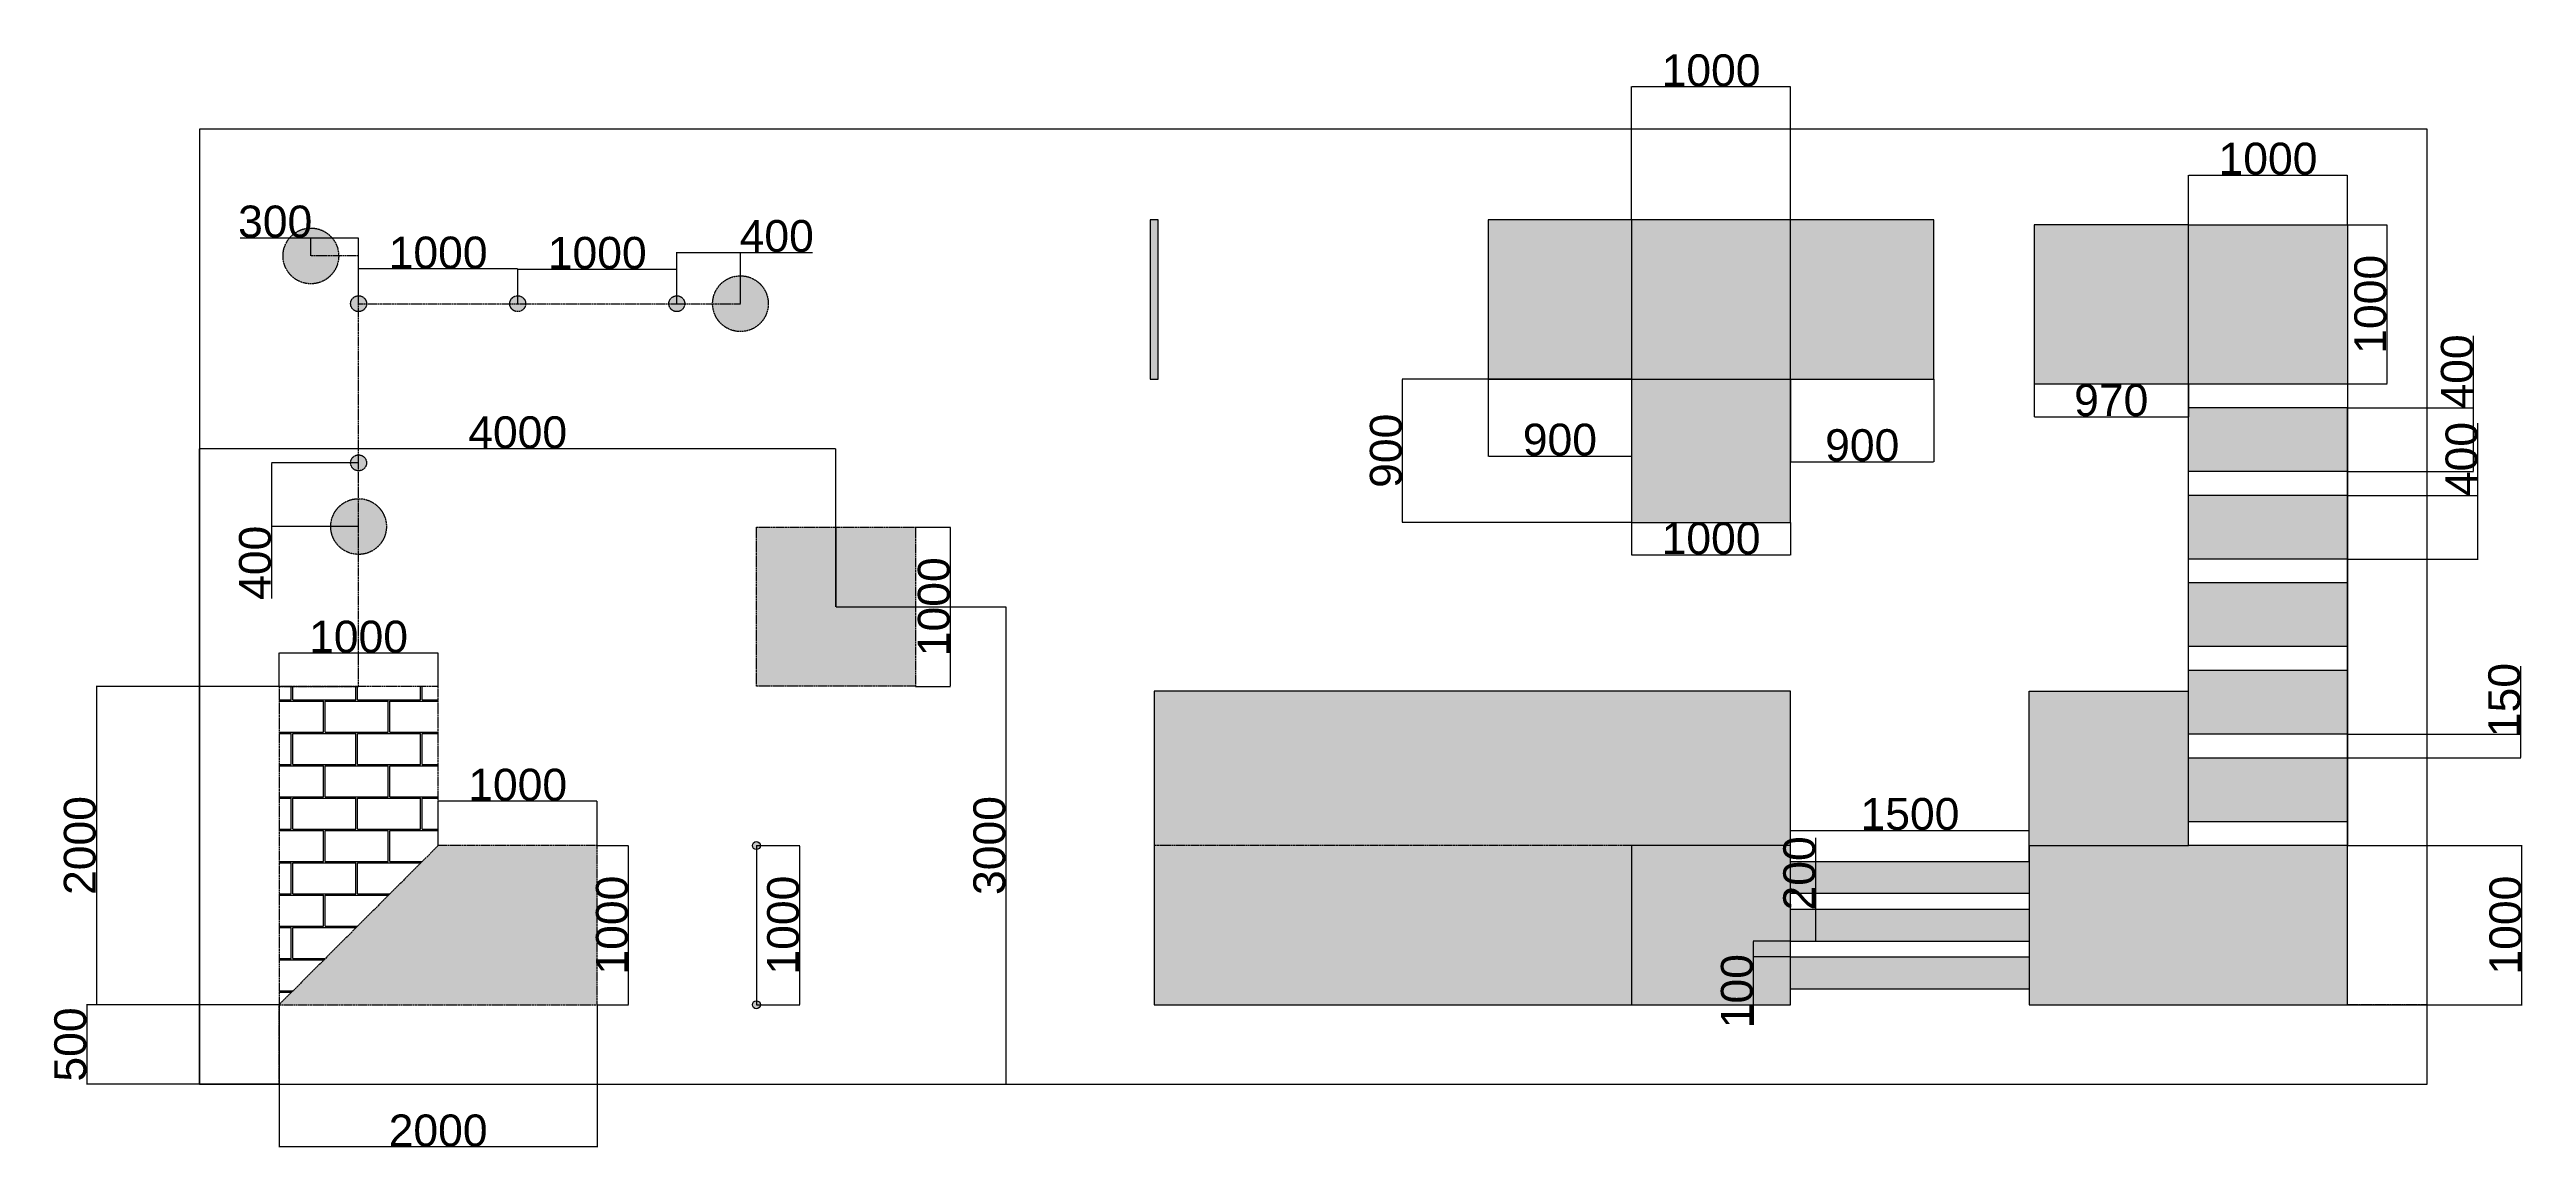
# Model space of a CAD drawing. Header units: millimetres. Extents: x -715 to 14851, y -187 to 6735.
import ezdxf

# ---------------------------------------------------------------- set-up
doc = ezdxf.new("R2010")
doc.units = ezdxf.units.MM
doc.linetypes.add('ACAD_ISO02W100', pattern=[15, 12, -3])
doc.styles.get("Standard").update_dxf_attribs({"font": 'arial.ttf', "height": 200})
doc.dimstyles.new('ISO-25', dxfattribs={"dimtxt": 2.5, "dimasz": 2.5, "dimexe": 1.25, "dimexo": 0.625, "dimtad": 1, "dimtxsty": 'Standard', "dimcen": 2.5, "dimadec": 0, "dimazin": 0, "dimtfac": 1, "dimtmove": 0, "dimatfit": 3, "dimfxl": 1, "dimarcsym": 0})

# ---------------------------------------------------------------- blocks, each defined once
blk = doc.blocks.new('*D4')
at = {"color": 0, "lineweight": -2, "transparency": 16777216}
for p, q in [((726, 735), (-482, 735)), ((-481, 732), (-481, 237)), ((726, 235), (-482, 235))]:
    blk.add_line(p, q, dxfattribs=at)
at = {"color": 0, "transparency": 16777216}
for points in [[(-482, 732), (-481, 732), (-481, 735)], [(-482, 237), (-481, 237), (-481, 235)]]:
    blk.add_solid(points, dxfattribs=at)
at = {"layer": 'Defpoints', "color": 0, "transparency": 16777216}
for p in [(727, 735), (-481, 235), (727, 235)]:
    blk.add_point(p, dxfattribs=at)
at = {"color": 0, "transparency": 16777216, "insert": (-584, 485), "char_height": 200, "attachment_point": 5, "rotation": 90}
blk.add_mtext('500', dxfattribs=at)
blk = doc.blocks.new('*D5')
at = {"color": 0, "lineweight": -2, "transparency": 16777216}
for p, q in [((726, 2735), (-422, 2735)), ((-421, 2732), (-421, 737)), ((726, 735), (-422, 735))]:
    blk.add_line(p, q, dxfattribs=at)
at = {"color": 0, "transparency": 16777216}
for points in [[(-422, 2732), (-421, 2732), (-421, 2735)], [(-422, 737), (-421, 737), (-421, 735)]]:
    blk.add_solid(points, dxfattribs=at)
at = {"layer": 'Defpoints', "color": 0, "transparency": 16777216}
for p in [(727, 2735), (-421, 735), (727, 735)]:
    blk.add_point(p, dxfattribs=at)
at = {"color": 0, "transparency": 16777216, "insert": (-524, 1735), "char_height": 200, "attachment_point": 5, "rotation": 90}
blk.add_mtext('2000', dxfattribs=at)
blk = doc.blocks.new('*D6')
at = {"color": 0, "lineweight": -2, "transparency": 16777216}
for p, q in [((727, 734), (727, -160)), ((2727, 734), (2727, -160)), ((2725, -158), (730, -158))]:
    blk.add_line(p, q, dxfattribs=at)
at = {"color": 0, "transparency": 16777216}
for points in [[(730, -158), (730, -159), (727, -158)], [(2725, -158), (2725, -159), (2727, -158)]]:
    blk.add_solid(points, dxfattribs=at)
at = {"layer": 'Defpoints', "color": 0, "transparency": 16777216}
for p in [(727, 735), (2727, 735), (727, -158)]:
    blk.add_point(p, dxfattribs=at)
at = {"color": 0, "transparency": 16777216, "insert": (1727, -56), "char_height": 200, "attachment_point": 5}
blk.add_mtext('2000', dxfattribs=at)
blk = doc.blocks.new('*D7')
at = {"color": 0, "lineweight": -2, "transparency": 16777216}
for p, q in [((1727, 1735), (1727, 2014)), ((2725, 2013), (1730, 2013)), ((2727, 1735), (2727, 2014))]:
    blk.add_line(p, q, dxfattribs=at)
at = {"color": 0, "transparency": 16777216}
for points in [[(1730, 2013), (1730, 2013), (1727, 2013)], [(2725, 2013), (2725, 2013), (2727, 2013)]]:
    blk.add_solid(points, dxfattribs=at)
at = {"layer": 'Defpoints', "color": 0, "transparency": 16777216}
for p in [(1727, 2013), (1727, 1735), (2727, 1735)]:
    blk.add_point(p, dxfattribs=at)
at = {"color": 0, "transparency": 16777216, "insert": (2227, 2116), "char_height": 200, "attachment_point": 5}
blk.add_mtext('1000', dxfattribs=at)
blk = doc.blocks.new('*D8')
at = {"color": 0, "lineweight": -2, "transparency": 16777216}
for p, q in [((727, 2735), (727, 2945)), ((1725, 2944), (730, 2944)), ((1727, 2735), (1727, 2945))]:
    blk.add_line(p, q, dxfattribs=at)
at = {"color": 0, "transparency": 16777216}
for points in [[(730, 2944), (730, 2943), (727, 2944)], [(1725, 2944), (1725, 2943), (1727, 2944)]]:
    blk.add_solid(points, dxfattribs=at)
at = {"layer": 'Defpoints', "color": 0, "transparency": 16777216}
for p in [(727, 2944), (727, 2735), (1727, 2735)]:
    blk.add_point(p, dxfattribs=at)
at = {"color": 0, "transparency": 16777216, "insert": (1227, 3046), "char_height": 200, "attachment_point": 5}
blk.add_mtext('1000', dxfattribs=at)
blk = doc.blocks.new('*D9')
at = {"color": 0, "lineweight": -2, "transparency": 16777216}
for p, q in [((2728, 1735), (2924, 1735)), ((2922, 1732), (2922, 737)), ((2728, 735), (2924, 735))]:
    blk.add_line(p, q, dxfattribs=at)
at = {"color": 0, "transparency": 16777216}
for points in [[(2922, 1732), (2923, 1732), (2922, 1735)], [(2922, 737), (2923, 737), (2922, 735)]]:
    blk.add_solid(points, dxfattribs=at)
at = {"layer": 'Defpoints', "color": 0, "transparency": 16777216}
for p in [(2727, 1735), (2727, 735), (2922, 735)]:
    blk.add_point(p, dxfattribs=at)
at = {"color": 0, "transparency": 16777216, "insert": (2820, 1235), "char_height": 200, "attachment_point": 5, "rotation": 90}
blk.add_mtext('1000', dxfattribs=at)
blk = doc.blocks.new('*D10')
at = {"color": 0, "lineweight": -2, "transparency": 16777216}
for p, q in [((3728, 1735), (4000, 1735)), ((3999, 1732), (3999, 737)), ((3728, 735), (4000, 735))]:
    blk.add_line(p, q, dxfattribs=at)
at = {"color": 0, "transparency": 16777216}
for points in [[(3998, 1732), (3999, 1732), (3999, 1735)], [(3998, 737), (3999, 737), (3999, 735)]]:
    blk.add_solid(points, dxfattribs=at)
at = {"layer": 'Defpoints', "color": 0, "transparency": 16777216}
for p in [(3727, 1735), (3727, 735), (3999, 735)]:
    blk.add_point(p, dxfattribs=at)
at = {"color": 0, "transparency": 16777216, "insert": (3896, 1235), "char_height": 200, "attachment_point": 5, "rotation": 90}
blk.add_mtext('1000', dxfattribs=at)
blk = doc.blocks.new('*D11')
at = {"color": 0, "lineweight": -2, "transparency": 16777216}
for p, q in [((1226, 4139), (679, 4139)), ((680, 4136), (680, 3741)), ((1226, 3739), (679, 3739)), ((680, 3739), (680, 3286))]:
    blk.add_line(p, q, dxfattribs=at)
at = {"color": 0, "transparency": 16777216}
for points in [[(680, 4136), (680, 4136), (680, 4139)], [(680, 3741), (680, 3741), (680, 3739)]]:
    blk.add_solid(points, dxfattribs=at)
at = {"layer": 'Defpoints', "color": 0, "transparency": 16777216}
for p in [(1227, 4139), (680, 3739), (1227, 3739)]:
    blk.add_point(p, dxfattribs=at)
at = {"color": 0, "transparency": 16777216, "insert": (577, 3511), "char_height": 200, "attachment_point": 5, "rotation": 90}
blk.add_mtext('400', dxfattribs=at)
blk = doc.blocks.new('*D12')
at = {"color": 0, "lineweight": -2, "transparency": 16777216}
for p, q in [((927, 5551), (482, 5551)), ((927, 5440), (927, 5552)), ((1225, 5551), (930, 5551)), ((1227, 5140), (1227, 5552))]:
    blk.add_line(p, q, dxfattribs=at)
at = {"color": 0, "transparency": 16777216}
for points in [[(930, 5552), (930, 5551), (927, 5551)], [(1225, 5552), (1225, 5551), (1227, 5551)]]:
    blk.add_solid(points, dxfattribs=at)
at = {"layer": 'Defpoints', "color": 0, "transparency": 16777216}
for p in [(927, 5551), (927, 5439), (1227, 5139)]:
    blk.add_point(p, dxfattribs=at)
at = {"color": 0, "transparency": 16777216, "insert": (703, 5654), "char_height": 200, "attachment_point": 5}
blk.add_mtext('300', dxfattribs=at)
blk = doc.blocks.new('*D13')
at = {"color": 0, "lineweight": -2, "transparency": 16777216}
for p, q in [((1227, 5140), (1227, 5358)), ((2225, 5357), (1230, 5357)), ((2227, 5140), (2227, 5358))]:
    blk.add_line(p, q, dxfattribs=at)
at = {"color": 0, "transparency": 16777216}
for points in [[(1230, 5357), (1230, 5356), (1227, 5357)], [(2225, 5357), (2225, 5356), (2227, 5357)]]:
    blk.add_solid(points, dxfattribs=at)
at = {"layer": 'Defpoints', "color": 0, "transparency": 16777216}
for p in [(1227, 5357), (1227, 5139), (2227, 5139)]:
    blk.add_point(p, dxfattribs=at)
at = {"color": 0, "transparency": 16777216, "insert": (1727, 5459), "char_height": 200, "attachment_point": 5}
blk.add_mtext('1000', dxfattribs=at)
blk = doc.blocks.new('*D14')
at = {"color": 0, "lineweight": -2, "transparency": 16777216}
for p, q in [((2227, 5140), (2227, 5356)), ((2230, 5355), (3225, 5355)), ((3227, 5140), (3227, 5356))]:
    blk.add_line(p, q, dxfattribs=at)
at = {"color": 0, "transparency": 16777216}
for points in [[(2230, 5355), (2230, 5354), (2227, 5355)], [(3225, 5355), (3225, 5354), (3227, 5355)]]:
    blk.add_solid(points, dxfattribs=at)
at = {"layer": 'Defpoints', "color": 0, "transparency": 16777216}
for p in [(3227, 5355), (2227, 5139), (3227, 5139)]:
    blk.add_point(p, dxfattribs=at)
at = {"color": 0, "transparency": 16777216, "insert": (2727, 5457), "char_height": 200, "attachment_point": 5}
blk.add_mtext('1000', dxfattribs=at)
blk = doc.blocks.new('*D15')
at = {"color": 0, "lineweight": -2, "transparency": 16777216}
for p, q in [((3227, 5140), (3227, 5462)), ((3230, 5461), (3625, 5461)), ((3627, 5140), (3627, 5462)), ((3627, 5461), (4080, 5461))]:
    blk.add_line(p, q, dxfattribs=at)
at = {"color": 0, "transparency": 16777216}
for points in [[(3230, 5461), (3230, 5460), (3227, 5461)], [(3625, 5461), (3625, 5460), (3627, 5461)]]:
    blk.add_solid(points, dxfattribs=at)
at = {"layer": 'Defpoints', "color": 0, "transparency": 16777216}
for p in [(3627, 5461), (3227, 5139), (3627, 5139)]:
    blk.add_point(p, dxfattribs=at)
at = {"color": 0, "transparency": 16777216, "insert": (3855, 5563), "char_height": 200, "attachment_point": 5}
blk.add_mtext('400', dxfattribs=at)
blk = doc.blocks.new('*D16')
at = {"color": 0, "lineweight": -2, "transparency": 16777216}
for p, q in [((9227, 5665), (9227, 6503)), ((10225, 6502), (9230, 6502)), ((10227, 5665), (10227, 6503))]:
    blk.add_line(p, q, dxfattribs=at)
at = {"color": 0, "transparency": 16777216}
for points in [[(9230, 6502), (9230, 6501), (9227, 6502)], [(10225, 6502), (10225, 6501), (10227, 6502)]]:
    blk.add_solid(points, dxfattribs=at)
at = {"layer": 'Defpoints', "color": 0, "transparency": 16777216}
for p in [(9227, 6502), (9227, 5665), (10227, 5665)]:
    blk.add_point(p, dxfattribs=at)
at = {"color": 0, "transparency": 16777216, "insert": (9727, 6604), "char_height": 200, "attachment_point": 5}
blk.add_mtext('1000', dxfattribs=at)
blk = doc.blocks.new('*D17')
at = {"color": 0, "lineweight": -2, "transparency": 16777216}
for p, q in [((4728, 3735), (4947, 3735)), ((4946, 3733), (4946, 2738)), ((4728, 2735), (4947, 2735))]:
    blk.add_line(p, q, dxfattribs=at)
at = {"color": 0, "transparency": 16777216}
for points in [[(4945, 3733), (4946, 3733), (4946, 3735)], [(4945, 2738), (4946, 2738), (4946, 2735)]]:
    blk.add_solid(points, dxfattribs=at)
at = {"layer": 'Defpoints', "color": 0, "transparency": 16777216}
for p in [(4727, 3735), (4727, 2735), (4946, 2735)]:
    blk.add_point(p, dxfattribs=at)
at = {"color": 0, "transparency": 16777216, "insert": (4843, 3235), "char_height": 200, "attachment_point": 5, "rotation": 90}
blk.add_mtext('1000', dxfattribs=at)
blk = doc.blocks.new('*D18')
at = {"color": 0, "lineweight": -2, "transparency": 16777216}
for p, q in [((8327, 4664), (8327, 4180)), ((9227, 4664), (9227, 4180)), ((8330, 4181), (9225, 4181))]:
    blk.add_line(p, q, dxfattribs=at)
at = {"color": 0, "transparency": 16777216}
for points in [[(8330, 4182), (8330, 4181), (8327, 4181)], [(9225, 4182), (9225, 4181), (9227, 4181)]]:
    blk.add_solid(points, dxfattribs=at)
at = {"layer": 'Defpoints', "color": 0, "transparency": 16777216}
for p in [(8327, 4665), (9227, 4665), (9227, 4181)]:
    blk.add_point(p, dxfattribs=at)
at = {"color": 0, "transparency": 16777216, "insert": (8777, 4284), "char_height": 200, "attachment_point": 5}
blk.add_mtext('900', dxfattribs=at)
blk = doc.blocks.new('*D19')
at = {"color": 0, "lineweight": -2, "transparency": 16777216}
for p, q in [((10227, 4664), (10227, 4145)), ((11127, 4664), (11127, 4145)), ((10230, 4146), (11125, 4146))]:
    blk.add_line(p, q, dxfattribs=at)
at = {"color": 0, "transparency": 16777216}
for points in [[(10230, 4146), (10230, 4146), (10227, 4146)], [(11125, 4146), (11125, 4146), (11127, 4146)]]:
    blk.add_solid(points, dxfattribs=at)
at = {"layer": 'Defpoints', "color": 0, "transparency": 16777216}
for p in [(10227, 4665), (11127, 4665), (11127, 4146)]:
    blk.add_point(p, dxfattribs=at)
at = {"color": 0, "transparency": 16777216, "insert": (10677, 4249), "char_height": 200, "attachment_point": 5}
blk.add_mtext('900', dxfattribs=at)
blk = doc.blocks.new('*D20')
at = {"color": 0, "lineweight": -2, "transparency": 16777216}
for p, q in [((9227, 3764), (9227, 3560)), ((10227, 3764), (10227, 3560)), ((9230, 3561), (10225, 3561))]:
    blk.add_line(p, q, dxfattribs=at)
at = {"color": 0, "transparency": 16777216}
for points in [[(9230, 3561), (9230, 3561), (9227, 3561)], [(10225, 3561), (10225, 3561), (10227, 3561)]]:
    blk.add_solid(points, dxfattribs=at)
at = {"layer": 'Defpoints', "color": 0, "transparency": 16777216}
for p in [(9227, 3765), (10227, 3765), (10227, 3561)]:
    blk.add_point(p, dxfattribs=at)
at = {"color": 0, "transparency": 16777216, "insert": (9727, 3664), "char_height": 200, "attachment_point": 5}
blk.add_mtext('1000', dxfattribs=at)
blk = doc.blocks.new('*D21')
at = {"color": 0, "lineweight": -2, "transparency": 16777216}
for p, q in [((9226, 4665), (7785, 4665)), ((7787, 3767), (7787, 4662)), ((9226, 3765), (7785, 3765))]:
    blk.add_line(p, q, dxfattribs=at)
at = {"color": 0, "transparency": 16777216}
for points in [[(7786, 4662), (7787, 4662), (7787, 4665)], [(7786, 3767), (7787, 3767), (7787, 3765)]]:
    blk.add_solid(points, dxfattribs=at)
at = {"layer": 'Defpoints', "color": 0, "transparency": 16777216}
for p in [(7787, 4665), (9227, 4665), (9227, 3765)]:
    blk.add_point(p, dxfattribs=at)
at = {"color": 0, "transparency": 16777216, "insert": (7684, 4215), "char_height": 200, "attachment_point": 5, "rotation": 90}
blk.add_mtext('900', dxfattribs=at)
blk = doc.blocks.new('*D22')
at = {"color": 0, "lineweight": -2, "transparency": 16777216}
for p, q in [((11757, 4634), (11757, 4428)), ((12727, 4634), (12727, 4428)), ((11760, 4429), (12725, 4429))]:
    blk.add_line(p, q, dxfattribs=at)
at = {"color": 0, "transparency": 16777216}
for points in [[(11760, 4430), (11760, 4429), (11757, 4429)], [(12725, 4430), (12725, 4429), (12727, 4429)]]:
    blk.add_solid(points, dxfattribs=at)
at = {"layer": 'Defpoints', "color": 0, "transparency": 16777216}
for p in [(11757, 4635), (12727, 4635), (12727, 4429)]:
    blk.add_point(p, dxfattribs=at)
at = {"color": 0, "transparency": 16777216, "insert": (12242, 4532), "char_height": 200, "attachment_point": 5}
blk.add_mtext('970', dxfattribs=at)
blk = doc.blocks.new('*D23')
at = {"color": 0, "lineweight": -2, "transparency": 16777216}
for p, q in [((12727, 5635), (12727, 5947)), ((12730, 5946), (13725, 5946)), ((13727, 5635), (13727, 5947))]:
    blk.add_line(p, q, dxfattribs=at)
at = {"color": 0, "transparency": 16777216}
for points in [[(12730, 5946), (12730, 5946), (12727, 5946)], [(13725, 5946), (13725, 5946), (13727, 5946)]]:
    blk.add_solid(points, dxfattribs=at)
at = {"layer": 'Defpoints', "color": 0, "transparency": 16777216}
for p in [(13727, 5946), (12727, 5635), (13727, 5635)]:
    blk.add_point(p, dxfattribs=at)
at = {"color": 0, "transparency": 16777216, "insert": (13227, 6049), "char_height": 200, "attachment_point": 5}
blk.add_mtext('1000', dxfattribs=at)
blk = doc.blocks.new('*D24')
at = {"color": 0, "lineweight": -2, "transparency": 16777216}
for p, q in [((13728, 5635), (13975, 5635)), ((13973, 5632), (13973, 4637)), ((13728, 4635), (13975, 4635))]:
    blk.add_line(p, q, dxfattribs=at)
at = {"color": 0, "transparency": 16777216}
for points in [[(13973, 5632), (13974, 5632), (13973, 5635)], [(13973, 4637), (13974, 4637), (13973, 4635)]]:
    blk.add_solid(points, dxfattribs=at)
at = {"layer": 'Defpoints', "color": 0, "transparency": 16777216}
for p in [(13727, 5635), (13727, 4635), (13973, 4635)]:
    blk.add_point(p, dxfattribs=at)
at = {"color": 0, "transparency": 16777216, "insert": (13871, 5135), "char_height": 200, "attachment_point": 5, "rotation": 90}
blk.add_mtext('1000', dxfattribs=at)
blk = doc.blocks.new('*D26')
at = {"color": 0, "lineweight": -2, "transparency": 16777216}
for p, q in [((14518, 4485), (14518, 4938)), ((13728, 4485), (14519, 4485)), ((14518, 4087), (14518, 4482)), ((13728, 4085), (14519, 4085))]:
    blk.add_line(p, q, dxfattribs=at)
at = {"color": 0, "transparency": 16777216}
for points in [[(14517, 4482), (14518, 4482), (14518, 4485)], [(14517, 4087), (14518, 4087), (14518, 4085)]]:
    blk.add_solid(points, dxfattribs=at)
at = {"layer": 'Defpoints', "color": 0, "transparency": 16777216}
for p in [(13727, 4485), (14518, 4485), (13727, 4085)]:
    blk.add_point(p, dxfattribs=at)
at = {"color": 0, "transparency": 16777216, "insert": (14415, 4713), "char_height": 200, "attachment_point": 5, "rotation": 90}
blk.add_mtext('400', dxfattribs=at)
blk = doc.blocks.new('*D27')
at = {"color": 0, "lineweight": -2, "transparency": 16777216}
for p, q in [((14546, 3935), (14546, 4388)), ((13728, 3935), (14548, 3935)), ((14546, 3537), (14546, 3932)), ((13728, 3535), (14548, 3535))]:
    blk.add_line(p, q, dxfattribs=at)
at = {"color": 0, "transparency": 16777216}
for points in [[(14546, 3932), (14547, 3932), (14546, 3935)], [(14546, 3537), (14547, 3537), (14546, 3535)]]:
    blk.add_solid(points, dxfattribs=at)
at = {"layer": 'Defpoints', "color": 0, "transparency": 16777216}
for p in [(13727, 3935), (14546, 3935), (13727, 3535)]:
    blk.add_point(p, dxfattribs=at)
at = {"color": 0, "transparency": 16777216, "insert": (14444, 4163), "char_height": 200, "attachment_point": 5, "rotation": 90}
blk.add_mtext('400', dxfattribs=at)
blk = doc.blocks.new('*D28')
at = {"color": 0, "lineweight": -2, "transparency": 16777216}
for p, q in [((14816, 2435), (14816, 2861)), ((13728, 2435), (14817, 2435)), ((14816, 2287), (14816, 2432)), ((13728, 2285), (14817, 2285))]:
    blk.add_line(p, q, dxfattribs=at)
at = {"color": 0, "transparency": 16777216}
for points in [[(14815, 2432), (14816, 2432), (14816, 2435)], [(14815, 2287), (14816, 2287), (14816, 2285)]]:
    blk.add_solid(points, dxfattribs=at)
at = {"layer": 'Defpoints', "color": 0, "transparency": 16777216}
for p in [(13727, 2435), (14816, 2435), (13727, 2285)]:
    blk.add_point(p, dxfattribs=at)
at = {"color": 0, "transparency": 16777216, "insert": (14713, 2649), "char_height": 200, "attachment_point": 5, "rotation": 90}
blk.add_mtext('150', dxfattribs=at)
blk = doc.blocks.new('*D29')
at = {"color": 0, "lineweight": -2, "transparency": 16777216}
for p, q in [((10227, 1635), (10227, 1830)), ((10230, 1829), (11725, 1829)), ((11727, 1635), (11727, 1830))]:
    blk.add_line(p, q, dxfattribs=at)
at = {"color": 0, "transparency": 16777216}
for points in [[(10230, 1830), (10230, 1829), (10227, 1829)], [(11725, 1830), (11725, 1829), (11727, 1829)]]:
    blk.add_solid(points, dxfattribs=at)
at = {"layer": 'Defpoints', "color": 0, "transparency": 16777216}
for p in [(11727, 1829), (10227, 1635), (11727, 1635)]:
    blk.add_point(p, dxfattribs=at)
at = {"color": 0, "transparency": 16777216, "insert": (10977, 1932), "char_height": 200, "attachment_point": 5}
blk.add_mtext('1500', dxfattribs=at)
blk = doc.blocks.new('*D30')
at = {"color": 0, "lineweight": -2, "transparency": 16777216}
for p, q in [((10385, 1335), (10385, 1783)), ((10228, 1335), (10386, 1335)), ((10385, 1137), (10385, 1332)), ((10228, 1135), (10386, 1135))]:
    blk.add_line(p, q, dxfattribs=at)
at = {"color": 0, "transparency": 16777216}
for points in [[(10385, 1332), (10386, 1332), (10385, 1335)], [(10385, 1137), (10386, 1137), (10385, 1135)]]:
    blk.add_solid(points, dxfattribs=at)
at = {"layer": 'Defpoints', "color": 0, "transparency": 16777216}
for p in [(10227, 1335), (10385, 1335), (10227, 1135)]:
    blk.add_point(p, dxfattribs=at)
at = {"color": 0, "transparency": 16777216, "insert": (10282, 1560), "char_height": 200, "attachment_point": 5, "rotation": 90}
blk.add_mtext('200', dxfattribs=at)
blk = doc.blocks.new('*D31')
at = {"color": 0, "lineweight": -2, "transparency": 16777216}
for p, q in [((10226, 1135), (9991, 1135)), ((9992, 1132), (9992, 1037)), ((10226, 1035), (9991, 1035)), ((9992, 1035), (9992, 609))]:
    blk.add_line(p, q, dxfattribs=at)
at = {"color": 0, "transparency": 16777216}
for points in [[(9992, 1132), (9993, 1132), (9992, 1135)], [(9992, 1037), (9993, 1037), (9992, 1035)]]:
    blk.add_solid(points, dxfattribs=at)
at = {"layer": 'Defpoints', "color": 0, "transparency": 16777216}
for p in [(10227, 1135), (9992, 1035), (10227, 1035)]:
    blk.add_point(p, dxfattribs=at)
at = {"color": 0, "transparency": 16777216, "insert": (9890, 820), "char_height": 200, "attachment_point": 5, "rotation": 90}
blk.add_mtext('100', dxfattribs=at)
blk = doc.blocks.new('*D32')
at = {"color": 0, "lineweight": -2, "transparency": 16777216}
for p, q in [((13728, 1735), (14824, 1735)), ((14823, 737), (14823, 1732)), ((13728, 735), (14824, 735))]:
    blk.add_line(p, q, dxfattribs=at)
at = {"color": 0, "transparency": 16777216}
for points in [[(14823, 1732), (14823, 1732), (14823, 1735)], [(14823, 737), (14823, 737), (14823, 735)]]:
    blk.add_solid(points, dxfattribs=at)
at = {"layer": 'Defpoints', "color": 0, "transparency": 16777216}
for p in [(13727, 1735), (14823, 1735), (13727, 735)]:
    blk.add_point(p, dxfattribs=at)
at = {"color": 0, "transparency": 16777216, "insert": (14720, 1235), "char_height": 200, "attachment_point": 5, "rotation": 90}
blk.add_mtext('1000', dxfattribs=at)
blk = doc.blocks.new('*D33')
at = {"color": 0, "lineweight": -2, "transparency": 16777216}
for p, q in [((227, 235), (227, 4228)), ((4225, 4227), (230, 4227)), ((4227, 3235), (4227, 4228))]:
    blk.add_line(p, q, dxfattribs=at)
at = {"color": 0, "transparency": 16777216}
for points in [[(230, 4227), (230, 4226), (227, 4227)], [(4225, 4227), (4225, 4226), (4227, 4227)]]:
    blk.add_solid(points, dxfattribs=at)
at = {"layer": 'Defpoints', "color": 0, "transparency": 16777216}
for p in [(227, 4227), (4227, 3235), (227, 235)]:
    blk.add_point(p, dxfattribs=at)
at = {"color": 0, "transparency": 16777216, "insert": (2227, 4330), "char_height": 200, "attachment_point": 5}
blk.add_mtext('4000', dxfattribs=at)
blk = doc.blocks.new('*D34')
at = {"color": 0, "lineweight": -2, "transparency": 16777216}
for p, q in [((4228, 3235), (5296, 3235)), ((5295, 3232), (5295, 237)), ((228, 235), (5296, 235))]:
    blk.add_line(p, q, dxfattribs=at)
at = {"color": 0, "transparency": 16777216}
for points in [[(5294, 3232), (5295, 3232), (5295, 3235)], [(5294, 237), (5295, 237), (5295, 235)]]:
    blk.add_solid(points, dxfattribs=at)
at = {"layer": 'Defpoints', "color": 0, "transparency": 16777216}
for p in [(4227, 3235), (227, 235), (5295, 235)]:
    blk.add_point(p, dxfattribs=at)
at = {"color": 0, "transparency": 16777216, "insert": (5192, 1735), "char_height": 200, "attachment_point": 5, "rotation": 90}
blk.add_mtext('3000', dxfattribs=at)

msp = doc.modelspace()

# ---------------------------------------------------------------- hatches: boundary and pattern name
at = {"linetype": 'ACAD_ISO02W100'}
h = msp.add_hatch(color=256, dxfattribs=at)
h.dxf.hatch_style = 1
h.set_gradient(color1=(0, 0, 255), color2=(255, 255, 0), name='SPHERICAL')
h.paths.add_polyline_path([(1227.115, 3738.976), (1227.115, 3913.976, 0.414213562), (1052.115, 3738.976, 0.414213562), (1227.115, 3563.976)])
h.paths.add_polyline_path([(1402.115, 3738.976, 0.414213562), (1227.115, 3913.976), (1227.115, 3738.976), (1227.115, 3563.976, 0.414213562)])
h.paths.add_polyline_path([(752.115, 5438.976, 1), (1102.115, 5438.976, 1)])
h.paths.add_polyline_path([(3802.115, 5138.976, 1), (3452.115, 5138.976, 1)])
at = {"true_color": 0xed1f24}
h = msp.add_hatch(color=240, dxfattribs=at)
h.dxf.hatch_style = 1
h.paths.add_polyline_path([(4727.114, 3735.481), (4227.115, 3734.782), (3727.114, 3735.481), (3727.114, 2735.481), (4727.114, 2735.481)])
h.paths.add_polyline_path([(10227.115, 5664.782), (9227.115, 5664.782), (9227.115, 4664.782), (10227.115, 4664.782)])
at = {"true_color": 0xf8f6b0}
h = msp.add_hatch(dxfattribs=at)
h.set_pattern_fill('ANGLE', color=51)
h.set_pattern_definition([(0, (0, 0), (0, 6.985), [5.08, -1.905]), (90, (0, 0), (-6.985, 4e-16), [5.08, -1.905])])
h.paths.add_polyline_path([(6252.115, 5664.782), (6227.115, 5664.782), (6202.115, 5664.782), (6202.115, 4664.782), (6227.115, 4664.782), (6252.115, 4664.782)])
h.paths.add_polyline_path([(9227.115, 5664.782), (8327.115, 5664.782), (8327.115, 4664.782), (9227.115, 4664.782)])
h.paths.add_polyline_path([(10227.115, 4664.782), (9227.115, 4664.782), (9227.115, 3764.782), (10227.115, 3764.782)])
h.paths.add_polyline_path([(11127.115, 5664.782), (10227.115, 5664.782), (10227.115, 4664.782), (11127.115, 4664.782)])
at = {"true_color": 0xf8d731}
h = msp.add_hatch(dxfattribs=at)
h.set_pattern_fill('ACAD_ISO14W100', color=40)
h.paths.add_polyline_path([(12727.115, 5634.782), (11757.115, 5634.782), (11757.115, 4634.782), (12727.115, 4634.782)])
h.paths.add_polyline_path([(12727.115, 2704.782), (11727.115, 2704.782), (11727.115, 1734.782), (12727.115, 1734.782)])
h.paths.add_polyline_path([(10227.115, 2704.782), (6227.115, 2704.782), (6227.115, 1734.782), (9227.115, 1734.782), (10227.115, 1734.782)])
h.paths.add_polyline_path([(9227.115, 1734.782), (6227.115, 1734.782), (6227.115, 734.782), (9227.115, 734.782)])
at = {"true_color": 0xf26722}
h = msp.add_hatch(dxfattribs=at)
h.set_pattern_fill('ACAD_ISO14W100', color=30)
h.paths.add_polyline_path([(10227.115, 1034.782), (10227.115, 1134.782), (10227.115, 1334.782), (10227.115, 1434.782), (10227.115, 1634.782), (10227.115, 1734.782), (9227.115, 1734.782), (9227.115, 734.782), (10227.115, 734.782), (10227.115, 834.782)])
h.paths.add_polyline_path([(11727.115, 1634.782), (10227.115, 1634.782), (10227.115, 1434.782), (11727.115, 1434.782)])
h.paths.add_polyline_path([(11727.115, 1334.782), (10227.115, 1334.782), (10227.115, 1134.782), (11727.115, 1134.782)])
h.paths.add_polyline_path([(11727.115, 1034.782), (10227.115, 1034.782), (10227.115, 834.782), (11727.115, 834.782)])
h.paths.add_polyline_path([(13727.115, 1734.782), (12727.115, 1734.782), (11727.115, 1734.782), (11727.115, 734.782), (13727.115, 734.782)])
h.paths.add_polyline_path([(13727.115, 2284.782), (12727.115, 2284.782), (12727.115, 1884.782), (13727.115, 1884.782)])
h.paths.add_polyline_path([(13727.115, 2834.782), (12727.115, 2834.782), (12727.115, 2434.782), (13727.115, 2434.782)])
h.paths.add_polyline_path([(13727.115, 3384.782), (12727.115, 3384.782), (12727.115, 2984.782), (13727.115, 2984.782)])
h.paths.add_polyline_path([(13727.115, 3934.782), (12727.115, 3934.782), (12727.115, 3534.782), (13727.115, 3534.782)])
h.paths.add_polyline_path([(13727.115, 4484.782), (12727.115, 4484.782), (12727.115, 4084.782), (13727.115, 4084.782)])
h.paths.add_polyline_path([(13727.115, 5634.782), (12727.115, 5634.782), (12727.115, 4634.782), (13727.115, 4634.782)])
at = {"linetype": 'ACAD_ISO02W100', "true_color": 0xf8d731}
h = msp.add_hatch(color=40, dxfattribs=at)
h.dxf.hatch_style = 1
h.paths.add_polyline_path([(1277.115, 5138.976), (1227.115, 5138.976), (1227.115, 5088.976, 0.414213562)])
h.paths.add_polyline_path([(1227.115, 5188.976), (1227.115, 5138.976), (1277.115, 5138.976, 0.414213562)])
h.paths.add_polyline_path([(1227.115, 5188.976, 0.414213562), (1177.115, 5138.976, 0.414213562), (1227.115, 5088.976), (1227.115, 5138.976)])
h.paths.add_polyline_path([(2277.115, 5138.976), (2227.115, 5138.976), (2177.115, 5138.976, 1)])
h.paths.add_polyline_path([(2177.115, 5138.976), (2227.115, 5138.976), (2277.115, 5138.976, 1)])
h.paths.add_polyline_path([(3177.115, 5138.976), (3227.115, 5138.976), (3277.115, 5138.976, 1)])
h.paths.add_polyline_path([(3277.115, 5138.976), (3227.115, 5138.976), (3177.115, 5138.976, 1)])
h.paths.add_polyline_path([(1277.115, 4138.976, 0.414213562), (1227.115, 4188.976), (1227.115, 4138.976), (1227.115, 4088.976, 0.414213562)])
h.paths.add_polyline_path([(1227.115, 4138.976), (1227.115, 4188.976, 0.414213562), (1177.115, 4138.976, 0.414213562), (1227.115, 4088.976)])
h = msp.add_hatch()
h.set_pattern_fill('AR-B816C', color=0)
h.paths.add_polyline_path([(1727.115, 2734.782), (727.115, 2734.782), (727.115, 734.782), (1727.115, 1734.782)])
h = msp.add_hatch()
h.set_pattern_fill('GOST_WOOD', color=0)
h.paths.add_polyline_path([(2727.115, 1734.782), (1727.115, 1734.782), (727.115, 734.782), (2727.115, 734.782)])
at = {"true_color": 0xf1eb1f}
h = msp.add_hatch(dxfattribs=at)
h.set_pattern_fill('GOST_WOOD', color=2)
h.paths.add_polyline_path([(3752.115, 1734.782, 1), (3702.115, 1734.782, 1)])
h.paths.add_polyline_path([(3752.115, 734.782, 1), (3702.115, 734.782, 1)])

# ---------------------------------------------------------------- linework, layer by layer
for p, q in [((14227.115, 6234.782), (227.115, 6234.782)), ((227.115, 6234.782), (227.115, 234.782)), ((14227.115, 234.782), (14227.115, 6234.782)), ((6227.115, 5664.782), (6202.115, 5664.782)), ((6202.115, 5664.782), (6202.115, 4664.782)), ((6252.115, 5664.782), (6227.115, 5664.782)), ((6252.115, 4664.782), (6252.115, 5664.782)), ((11127.115, 5664.782), (8327.115, 5664.782)), ((8327.115, 5664.782), (8327.115, 4664.782)), ((10227.115, 5664.782), (9227.115, 5664.782)), ((9227.115, 5664.782), (9227.115, 4664.782)), ((10227.115, 4664.782), (10227.115, 5664.782)), ((11127.115, 4664.782), (11127.115, 5664.782)), ((12727.115, 5634.782), (11757.115, 5634.782)), ((11757.115, 5634.782), (11757.115, 4634.782)), ((12727.115, 4634.782), (12727.115, 5634.782)), ((12727.115, 5634.782), (13727.115, 5634.782)), ((13727.115, 5634.782), (13727.115, 4634.782)), ((6202.115, 4664.782), (6227.115, 4664.782)), ((6227.115, 4664.782), (6252.115, 4664.782)), ((8327.115, 4664.782), (9227.115, 4664.782)), ((9227.115, 4664.782), (9227.115, 3764.782)), ((9227.115, 4664.782), (10227.115, 4664.782)), ((10227.115, 3764.782), (10227.115, 4664.782)), ((10227.115, 4664.782), (11127.115, 4664.782)), ((11757.115, 4634.782), (12727.115, 4634.782)), ((12727.115, 1734.782), (12727.115, 4634.782)), ((12727.115, 4634.782), (13727.115, 4634.782)), ((13727.115, 4634.782), (13727.115, 1734.782)), ((13727.115, 4484.782), (12727.115, 4484.782)), ((13727.115, 4084.782), (13727.115, 4484.782)), ((13727.115, 4084.782), (12727.115, 4084.782)), ((13727.115, 3934.782), (13727.115, 4084.782)), ((13727.115, 3934.782), (12727.115, 3934.782)), ((13727.115, 3534.782), (13727.115, 3934.782)), ((9227.115, 3764.782), (10227.115, 3764.782)), ((4227.115, 3734.782), (4227.115, 3234.782)), ((13727.115, 3534.782), (12727.115, 3534.782)), ((13727.115, 3384.782), (13727.115, 3534.782)), ((13727.115, 3384.782), (12727.115, 3384.782)), ((13727.115, 2984.782), (13727.115, 3384.782)), ((13727.115, 2984.782), (12727.115, 2984.782)), ((13727.115, 2834.782), (13727.115, 2984.782)), ((13727.115, 2834.782), (12727.115, 2834.782)), ((13727.115, 2434.782), (13727.115, 2834.782)), ((10227.115, 2704.782), (6227.115, 2704.782)), ((6227.115, 2704.782), (6227.115, 734.782)), ((10227.115, 1734.782), (10227.115, 2704.782)), ((11727.115, 1734.782), (11727.115, 2704.782)), ((11727.115, 2704.782), (12727.115, 2704.782)), ((13727.115, 2434.782), (12727.115, 2434.782)), ((13727.115, 2284.782), (13727.115, 2434.782)), ((13727.115, 2284.782), (12727.115, 2284.782)), ((13727.115, 1884.782), (13727.115, 2284.782)), ((13727.115, 1884.782), (12727.115, 1884.782)), ((13727.115, 1734.782), (13727.115, 1884.782)), ((3727.115, 1734.782), (3727.115, 734.782)), ((10227.115, 1734.782), (9227.115, 1734.782)), ((9227.115, 1734.782), (9227.115, 734.782)), ((10227.115, 1634.782), (10227.115, 1734.782)), ((11727.115, 1734.782), (11727.115, 734.782)), ((11727.115, 1734.782), (12727.115, 1734.782)), ((13727.115, 1734.782), (12727.115, 1734.782)), ((13727.115, 734.782), (13727.115, 1734.782)), ((10227.115, 1434.782), (10227.115, 1634.782)), ((10227.115, 1634.782), (11727.115, 1634.782)), ((10227.115, 1334.782), (10227.115, 1434.782)), ((10227.115, 1434.782), (11727.115, 1434.782)), ((10227.115, 1134.782), (10227.115, 1334.782)), ((10227.115, 1334.782), (11727.115, 1334.782)), ((10227.115, 1034.782), (10227.115, 1134.782)), ((10227.115, 1134.782), (11727.115, 1134.782)), ((10227.115, 834.782), (10227.115, 1034.782)), ((10227.115, 1034.782), (11727.115, 1034.782)), ((10227.115, 734.782), (10227.115, 834.782)), ((10227.115, 834.782), (11727.115, 834.782)), ((6227.115, 734.782), (9227.115, 734.782)), ((9227.115, 734.782), (10227.115, 734.782)), ((11727.115, 734.782), (13727.115, 734.782)), ((227.115, 234.782), (14227.115, 234.782))]:
    msp.add_line(p, q)
at = {"linetype": 'ACAD_ISO02W100'}
for p, q in [((1227.115, 5438.976), (927.115, 5438.976)), ((1227.115, 5138.976), (1227.115, 5438.976)), ((1227.115, 4138.976), (1227.115, 5138.976)), ((1227.115, 5138.976), (2227.115, 5138.976)), ((2227.115, 5138.976), (3227.115, 5138.976)), ((3227.115, 5138.976), (3627.115, 5138.976)), ((1227.115, 3738.976), (1227.115, 4138.976)), ((1227.115, 2734.782), (1227.115, 3738.976)), ((3727.114, 2735.481), (3727.114, 3735.481)), ((3727.114, 3735.481), (4227.115, 3734.782)), ((4227.115, 3734.782), (4727.114, 3735.481)), ((4727.114, 3735.481), (4727.114, 2735.481)), ((1727.115, 2734.782), (727.115, 2734.782)), ((727.115, 2734.782), (727.115, 734.782)), ((727.115, 2734.782), (1227.115, 2734.782)), ((1727.115, 1734.782), (1727.115, 2734.782)), ((4727.114, 2735.481), (3727.114, 2735.481)), ((1727.115, 1734.782), (727.115, 734.782)), ((2727.115, 1734.782), (1727.115, 1734.782)), ((2727.115, 734.782), (2727.115, 1734.782)), ((9227.115, 1734.782), (6227.115, 1734.782)), ((727.115, 234.782), (727.115, 734.782)), ((727.115, 734.782), (2727.115, 734.782)), ((14227.115, 734.782), (13727.115, 734.782)), ((14227.115, 234.782), (14227.115, 734.782)), ((227.115, 234.782), (727.115, 234.782))]:
    msp.add_line(p, q, dxfattribs=at)
for centre, radius in [((927.115, 5438.976), 175), ((3627.115, 5138.976), 175), ((1227.115, 5138.976), 50), ((2227.115, 5138.976), 50), ((3227.115, 5138.976), 50), ((1227.115, 4138.976), 50), ((1227.115, 3738.976), 175)]:
    msp.add_circle(centre, radius, dxfattribs=at)
for centre in [(3727.115, 1734.782), (3727.115, 734.782)]:
    msp.add_circle(centre, 25)

# ---------------------------------------------------------------- dimensions: what is measured, and where the dimension line sits
for base, p1, p2, picture, middle in [((9227.115, 6501.501), (10227.115, 5664.782), (9227.115, 5664.782), '*D16', (9727.115, 6604.241)), ((13727.115, 5946.01), (12727.115, 5634.782), (13727.115, 5634.782), '*D23', (13227.115, 6048.75)), ((927.115, 5551.103), (1227.115, 5138.976), (927.115, 5438.976), '*D12', (703.458, 5653.91)), ((3627.115, 5460.718), (3227.115, 5138.976), (3627.115, 5138.976), '*D15', (3854.865, 5563.458)), ((1227.115, 5356.58), (2227.115, 5138.976), (1227.115, 5138.976), '*D13', (1727.115, 5459.32)), ((3227.115, 5354.615), (2227.115, 5138.976), (3227.115, 5138.976), '*D14', (2727.115, 5457.355)), ((9227.115, 4181.386), (8327.115, 4664.782), (9227.115, 4664.782), '*D18', (8777.115, 4284.125)), ((11127.115, 4146.079), (10227.115, 4664.782), (11127.115, 4664.782), '*D19', (10677.115, 4248.819)), ((12727.115, 4429.302), (11757.115, 4634.782), (12727.115, 4634.782), '*D22', (12242.115, 4532.041)), ((227.115, 4226.815), (4227.115, 3234.782), (227.115, 234.782), '*D33', (2227.115, 4329.555)), ((10227.115, 3561.007), (9227.115, 3764.782), (10227.115, 3764.782), '*D20', (9727.115, 3663.746)), ((727.115, 2943.582), (1727.115, 2734.782), (727.115, 2734.782), '*D8', (1227.115, 3046.322)), ((1727.115, 2013.007), (2727.115, 1734.782), (1727.115, 1734.782), '*D7', (2227.115, 2115.747)), ((11727.115, 1829.244), (10227.115, 1634.782), (11727.115, 1634.782), '*D29', (10977.115, 1931.984)), ((727.115, -158.334), (2727.115, 734.782), (727.115, 734.782), '*D6', (1727.115, -55.594))]:
    dim = msp.add_linear_dim(base=base, p1=p1, p2=p2, dimstyle='ISO-25')
    dim.commit()
    dim.dimension.update_dxf_attribs({"geometry": picture, "text_midpoint": middle})
for base, p1, p2, picture, middle in [((13973.356, 4634.782), (13727.115, 5634.782), (13727.115, 4634.782), '*D24', (13870.616, 5134.782)), ((14517.913, 4484.782), (13727.115, 4084.782), (13727.115, 4484.782), '*D26', (14415.173, 4712.532)), ((7786.687, 4664.782), (9227.115, 3764.782), (9227.115, 4664.782), '*D21', (7683.948, 4214.782)), ((14546.411, 3934.782), (13727.115, 3534.782), (13727.115, 3934.782), '*D27', (14443.672, 4162.532)), ((680.074, 3738.976), (1227.115, 4138.976), (1227.115, 3738.976), '*D11', (577.334, 3511.226)), ((4945.802, 2735.481), (4727.114, 3735.481), (4727.114, 2735.481), '*D17', (4843.063, 3235.481)), ((5294.773, 234.782), (4227.115, 3234.782), (227.115, 234.782), '*D34', (5191.965, 1734.782)), ((14815.813, 2434.782), (13727.115, 2284.782), (13727.115, 2434.782), '*D28', (14713.073, 2649.094)), ((-421.096, 734.782), (727.115, 2734.782), (727.115, 734.782), '*D5', (-523.836, 1734.782)), ((2922.457, 734.782), (2727.115, 1734.782), (2727.115, 734.782), '*D9', (2819.718, 1234.782)), ((3998.601, 734.782), (3727.115, 1734.782), (3727.115, 734.782), '*D10', (3895.861, 1234.782)), ((10385.19, 1334.782), (10227.115, 1134.782), (10227.115, 1334.782), '*D30', (10282.451, 1560.213)), ((14822.923, 1734.782), (13727.115, 734.782), (13727.115, 1734.782), '*D32', (14720.183, 1234.782)), ((9992.25, 1034.782), (10227.115, 1134.782), (10227.115, 1034.782), '*D31', (9889.51, 820.47)), ((-481.16, 234.782), (727.115, 734.782), (727.115, 234.782), '*D4', (-583.9, 484.782))]:
    dim = msp.add_linear_dim(base=base, p1=p1, p2=p2, angle=90, dimstyle='ISO-25')
    dim.commit()
    dim.dimension.update_dxf_attribs({"geometry": picture, "text_midpoint": middle})

doc.saveas('drawing.dxf')
